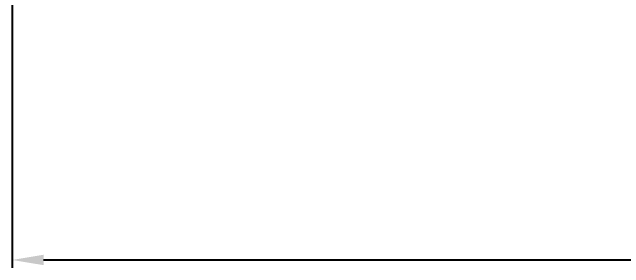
# Model space of a CAD drawing. Header units: millimetres. Extents: x 136 to 1356, y 36 to 868.
# Drawn here: x 136.5 to 331.8, y 42.5 to 124.3 of the extents above; entities that cross this region are included whole.
import ezdxf

# ---------------------------------------------------------------- set-up
doc = ezdxf.new("R2010")
doc.units = ezdxf.units.MM
doc.header["$LTSCALE"] = 20
doc.layers.add('____', color=7, linetype='Continuous')
doc.styles.add('style1', font='gbeitc.shx')
doc.styles.add('유형1', font='gbeitc.shx', dxfattribs={"height": 8})
doc.dimstyles.new('ISO-25', dxfattribs={"dimtxt": 2.5, "dimasz": 3, "dimexe": 1.25, "dimexo": 0.5, "dimgap": 1, "dimtad": 3, "dimtoh": 1, "dimdsep": 46, "dimtxsty": '유형1', "dimcen": 2.5, "dimclrd": 5, "dimclre": 5, "dimclrt": 5, "dimadec": 0, "dimazin": 0, "dimtfac": 1, "dimtmove": 0, "dimatfit": 3, "dimfxl": 1, "dimarcsym": 0})

# ---------------------------------------------------------------- blocks, each defined once
blk = doc.blocks.new('*D10')
at = {"layer": '____', "color": 2, "lineweight": -2, "transparency": 16777216}
for p, q in [((664.47, 147.65), (664.47, 42.52)), ((136.47, 145.88), (136.47, 42.52)), ((146.47, 45.02), (654.47, 45.02))]:
    blk.add_line(p, q, dxfattribs=at)
at = {"layer": '____', "color": 2, "transparency": 16777216}
for points in [[(146.47, 46.69), (146.47, 43.36), (136.47, 45.02)], [(654.47, 46.69), (654.47, 43.36), (664.47, 45.02)]]:
    blk.add_solid(points, dxfattribs=at)
at = {"layer": 'Defpoints', "color": 0, "transparency": 16777216}
for p in [(664.47, 148.65), (136.47, 146.88), (664.47, 45.02)]:
    blk.add_point(p, dxfattribs=at)
at = {"layer": '____', "color": 2, "transparency": 16777216, "insert": (400.47, 52.02), "char_height": 12, "attachment_point": 5, "style": 'style1'}
blk.add_mtext('528', dxfattribs=at)

msp = doc.modelspace()

# ---------------------------------------------------------------- dimensions: what is measured, and where the dimension line sits
at = {"layer": '____', "color": 2}
dim = msp.add_linear_dim(base=(664.47, 45.02), p1=(136.47, 146.88), p2=(664.47, 148.65), dimstyle='ISO-25', override={"dimtxt": 12, "dimasz": 10, "dimexe": 2.5, "dimexo": 1, "dimtoh": 0, "dimdec": 0, "dimtxsty": 'style1', "dimcen": -1, "dimclrd": 2, "dimclre": 2, "dimclrt": 2, "dimtdec": 0}, dxfattribs=at)
dim.commit()
dim.dimension.update_dxf_attribs({"geometry": '*D10', "text_midpoint": (400.47, 52.02)})

doc.saveas('drawing.dxf')
